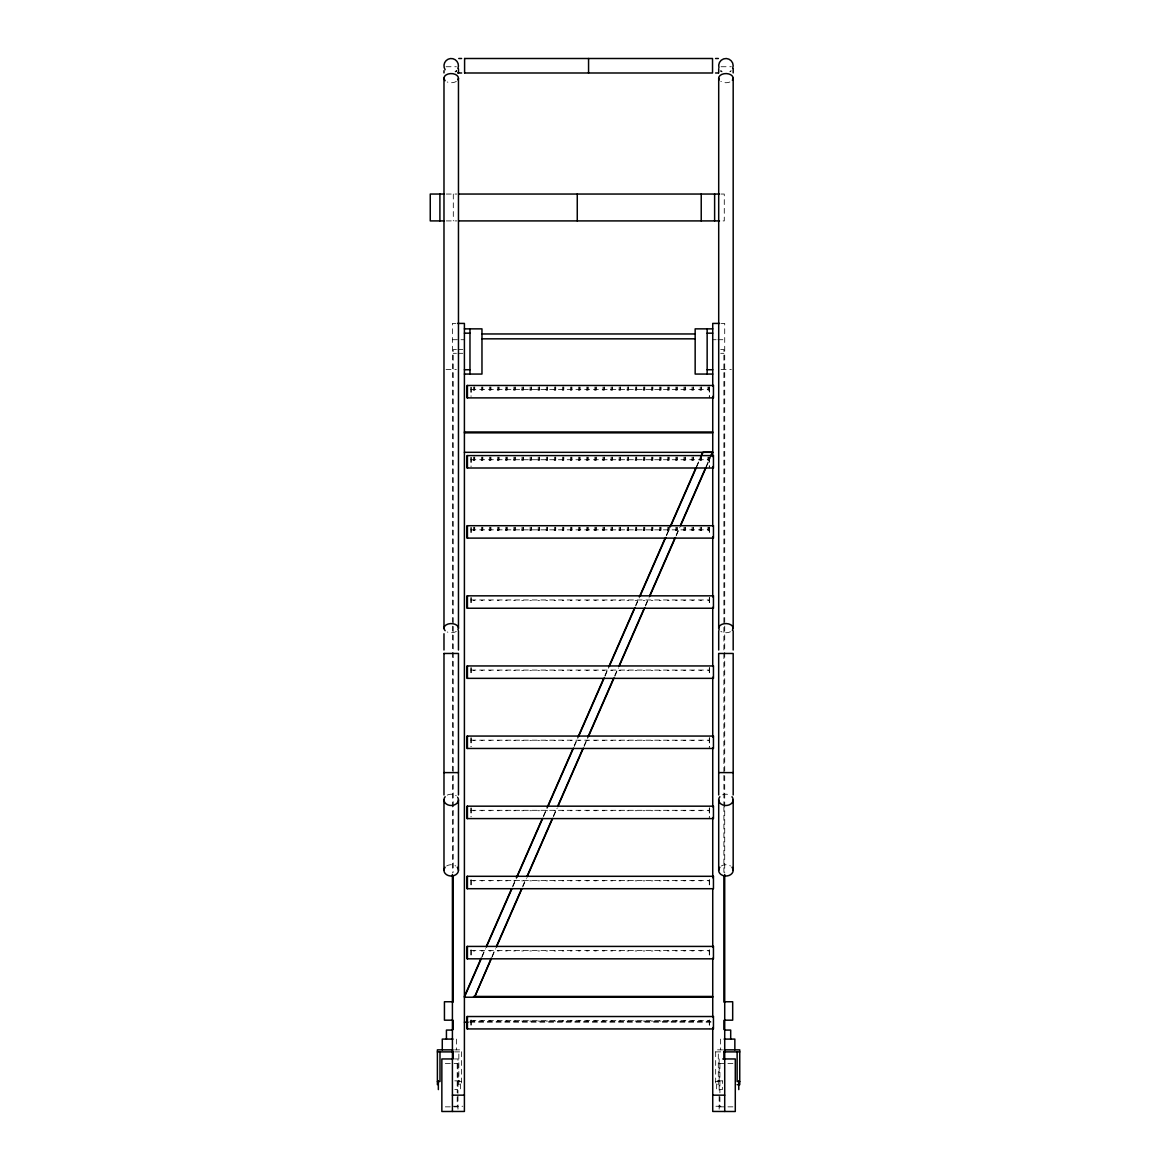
<?xml version="1.0" encoding="UTF-8"?>
<svg xmlns="http://www.w3.org/2000/svg" width="1170" height="1170" viewBox="0 0 1170 1170"><rect width="100%" height="100%" fill="white"/><g stroke="black" fill="none" stroke-linecap="round" stroke-linejoin="round"><path stroke-width="0.75" stroke-dasharray="5 3.75" d="M481.967 956.314L484.892 949.63M512.723 886.114L515.648 879.416M543.465 815.899L546.39 809.201M574.221 745.685L577.146 739.001M604.963 675.47L607.888 668.787M635.719 605.256L638.644 598.572M666.461 535.041L669.401 528.357M696.486 466.494L700.143 458.143M481.967 957.089L485.623 948.738M512.723 886.875L516.379 878.524M543.465 816.675L547.121 808.309M574.221 746.46L577.878 738.094M604.963 676.245L608.634 667.88M635.719 606.031L639.376 597.665M666.461 535.816L670.132 527.451M696.486 467.269L700.874 457.251M492.058 956.314L494.983 949.63M522.756 886.114L525.666 879.416M553.439 815.899L556.364 809.201M584.122 745.685L587.047 739.001M614.82 675.47L617.745 668.787M645.504 605.256L648.429 598.572M676.202 535.041L679.126 528.357M706.153 466.494L709.81 458.143M492.058 957.089L495.714 948.738M522.756 886.875L526.398 878.524M553.439 816.675L557.096 808.309M584.122 746.46L587.779 738.094M614.82 676.245L618.477 667.88M645.504 606.031L649.16 597.665M676.202 535.816L679.843 527.451M706.153 467.269L710.541 457.251M446.048 66.734L456.358 66.734M721.071 66.734L731.323 66.734M446.238 194.044L456.943 194.044M721.056 194.044L724.274 194.044L724.274 220.911L721.056 220.911M446.238 220.911L456.943 220.911M455.832 323.417L452.41 323.417L452.41 624.458M721.29 323.417L724.713 323.417L724.713 624.458M452.41 339.709L459.254 339.709M460.98 339.709L464.402 339.709M712.735 339.709L716.157 339.709M717.868 339.709L724.713 339.709M456.432 349.625L453.243 349.625L453.243 773.662M458.026 349.625L462.808 349.625M720.705 349.625L723.894 349.625L723.894 625.628M453.243 353.311L456.432 353.311M458.026 353.311L462.808 353.311M720.705 353.311L723.894 353.311M446.048 369.398L456.358 369.398M721.071 369.398L731.323 369.398M470.91 389.61L709.547 389.61M709.576 390.019L708.011 390.019L708.011 386.992M470.91 459.722L709.547 459.722M709.576 460.132L708.011 460.132L708.011 457.104M470.91 529.834L709.547 529.834M709.576 530.244L708.011 530.244L708.011 527.231M470.91 599.961L709.547 599.961M473.163 600.371L474.728 600.371M481.265 600.371L482.83 600.371M489.367 600.371L490.932 600.371M497.455 600.371L499.034 600.371M505.557 600.371L507.122 600.371M513.659 600.371L515.224 600.371M521.747 600.371L523.326 600.371M529.849 600.371L531.414 600.371M537.951 600.371L539.516 600.371M546.054 600.371L547.618 600.371M554.141 600.371L555.721 600.371M562.243 600.371L563.808 600.371M570.346 600.371L571.911 600.371M578.433 600.371L580.013 600.371M586.536 600.371L588.101 600.371M594.638 600.371L596.203 600.371M602.726 600.371L604.305 600.371M610.828 600.371L612.393 600.371M618.93 600.371L620.495 600.371M627.032 600.371L628.597 600.371M635.12 600.371L636.699 600.371M643.222 600.371L644.787 600.371M651.324 600.371L652.889 600.371M659.412 600.371L660.991 600.371M667.514 600.371L669.079 600.371M675.616 600.371L677.181 600.371M683.719 600.371L685.284 600.371M691.806 600.371L693.386 600.371M699.909 600.371L701.473 600.371M708.011 600.371L709.576 600.371M470.91 670.074L709.547 670.074M473.163 670.483L474.728 670.483M481.265 670.483L482.83 670.483M489.367 670.483L490.932 670.483M497.455 670.483L499.034 670.483M505.557 670.483L507.122 670.483M513.659 670.483L515.224 670.483M521.747 670.483L523.326 670.483M529.849 670.483L531.414 670.483M537.951 670.483L539.516 670.483M546.054 670.483L547.618 670.483M554.141 670.483L555.721 670.483M562.243 670.483L563.808 670.483M570.346 670.483L571.911 670.483M578.433 670.483L580.013 670.483M586.536 670.483L588.101 670.483M594.638 670.483L596.203 670.483M602.726 670.483L604.305 670.483M610.828 670.483L612.393 670.483M618.93 670.483L620.495 670.483M627.032 670.483L628.597 670.483M635.12 670.483L636.699 670.483M643.222 670.483L644.787 670.483M651.324 670.483L652.889 670.483M659.412 670.483L660.991 670.483M667.514 670.483L669.079 670.483M675.616 670.483L677.181 670.483M683.719 670.483L685.284 670.483M691.806 670.483L693.386 670.483M699.909 670.483L701.473 670.483M708.011 670.483L709.576 670.483M470.91 740.186L709.547 740.186M473.163 740.595L474.728 740.595M481.265 740.595L482.83 740.595M489.367 740.595L490.932 740.595M497.455 740.595L499.034 740.595M505.557 740.595L507.122 740.595M513.659 740.595L515.224 740.595M521.747 740.595L523.326 740.595M529.849 740.595L531.414 740.595M537.951 740.595L539.516 740.595M546.054 740.595L547.618 740.595M554.141 740.595L555.721 740.595M562.243 740.595L563.808 740.595M570.346 740.595L571.911 740.595M578.433 740.595L580.013 740.595M586.536 740.595L588.101 740.595M594.638 740.595L596.203 740.595M602.726 740.595L604.305 740.595M610.828 740.595L612.393 740.595M618.93 740.595L620.495 740.595M627.032 740.595L628.597 740.595M635.12 740.595L636.699 740.595M643.222 740.595L644.787 740.595M651.324 740.595L652.889 740.595M659.412 740.595L660.991 740.595M667.514 740.595L669.079 740.595M675.616 740.595L677.181 740.595M683.719 740.595L685.284 740.595M691.806 740.595L693.386 740.595M699.909 740.595L701.473 740.595M708.011 740.595L709.576 740.595M470.91 810.313L709.547 810.313M473.163 810.708L474.728 810.708M481.265 810.708L482.83 810.708M489.367 810.708L490.932 810.708M497.455 810.708L499.034 810.708M505.557 810.708L507.122 810.708M513.659 810.708L515.224 810.708M521.747 810.708L523.326 810.708M529.849 810.708L531.414 810.708M537.951 810.708L539.516 810.708M546.054 810.708L547.618 810.708M554.141 810.708L555.721 810.708M562.243 810.708L563.808 810.708M570.346 810.708L571.911 810.708M578.433 810.708L580.013 810.708M586.536 810.708L588.101 810.708M594.638 810.708L596.203 810.708M602.726 810.708L604.305 810.708M610.828 810.708L612.393 810.708M618.93 810.708L620.495 810.708M627.032 810.708L628.597 810.708M635.12 810.708L636.699 810.708M643.222 810.708L644.787 810.708M651.324 810.708L652.889 810.708M659.412 810.708L660.991 810.708M667.514 810.708L669.079 810.708M675.616 810.708L677.181 810.708M683.719 810.708L685.284 810.708M691.806 810.708L693.386 810.708M699.909 810.708L701.473 810.708M708.011 810.708L709.576 810.708M470.91 880.425L709.547 880.425M473.163 880.834L474.728 880.834M481.265 880.834L482.83 880.834M489.367 880.834L490.932 880.834M497.455 880.834L499.034 880.834M505.557 880.834L507.122 880.834M513.659 880.834L515.224 880.834M521.747 880.834L523.326 880.834M529.849 880.834L531.414 880.834M537.951 880.834L539.516 880.834M546.054 880.834L547.618 880.834M554.141 880.834L555.721 880.834M562.243 880.834L563.808 880.834M570.346 880.834L571.911 880.834M578.433 880.834L580.013 880.834M586.536 880.834L588.101 880.834M594.638 880.834L596.203 880.834M602.726 880.834L604.305 880.834M610.828 880.834L612.393 880.834M618.93 880.834L620.495 880.834M627.032 880.834L628.597 880.834M635.12 880.834L636.699 880.834M643.222 880.834L644.787 880.834M651.324 880.834L652.889 880.834M659.412 880.834L660.991 880.834M667.514 880.834L669.079 880.834M675.616 880.834L677.181 880.834M683.719 880.834L685.284 880.834M691.806 880.834L693.386 880.834M699.909 880.834L701.473 880.834M708.011 880.834L709.576 880.834M470.91 950.537L709.547 950.537M473.163 950.947L474.728 950.947M481.265 950.947L482.83 950.947M489.367 950.947L490.932 950.947M497.455 950.947L499.034 950.947M505.557 950.947L507.122 950.947M513.659 950.947L515.224 950.947M521.747 950.947L523.326 950.947M529.849 950.947L531.414 950.947M537.951 950.947L539.516 950.947M546.054 950.947L547.618 950.947M554.141 950.947L555.721 950.947M562.243 950.947L563.808 950.947M570.346 950.947L571.911 950.947M578.433 950.947L580.013 950.947M586.536 950.947L588.101 950.947M594.638 950.947L596.203 950.947M602.726 950.947L604.305 950.947M610.828 950.947L612.393 950.947M618.93 950.947L620.495 950.947M627.032 950.947L628.597 950.947M635.12 950.947L636.699 950.947M643.222 950.947L644.787 950.947M651.324 950.947L652.889 950.947M659.412 950.947L660.991 950.947M667.514 950.947L669.079 950.947M675.616 950.947L677.181 950.947M683.719 950.947L685.284 950.947M691.806 950.947L693.386 950.947M699.909 950.947L701.473 950.947M708.011 950.947L709.576 950.947M470.91 1020.649L709.547 1020.649M473.163 1021.059L474.728 1021.059M481.265 1021.059L482.83 1021.059M489.367 1021.059L490.932 1021.059M497.455 1021.059L499.034 1021.059M505.557 1021.059L507.122 1021.059M513.659 1021.059L515.224 1021.059M521.747 1021.059L523.326 1021.059M529.849 1021.059L531.414 1021.059M537.951 1021.059L539.516 1021.059M546.054 1021.059L547.618 1021.059M554.141 1021.059L555.721 1021.059M562.243 1021.059L563.808 1021.059M570.346 1021.059L571.911 1021.059M578.433 1021.059L580.013 1021.059M586.536 1021.059L588.101 1021.059M594.638 1021.059L596.203 1021.059M602.726 1021.059L604.305 1021.059M610.828 1021.059L612.393 1021.059M618.93 1021.059L620.495 1021.059M627.032 1021.059L628.597 1021.059M635.12 1021.059L636.699 1021.059M643.222 1021.059L644.787 1021.059M651.324 1021.059L652.889 1021.059M659.412 1021.059L660.991 1021.059M667.514 1021.059L669.079 1021.059M675.616 1021.059L677.181 1021.059M683.719 1021.059L685.284 1021.059M691.806 1021.059L693.386 1021.059M699.909 1021.059L701.473 1021.059M708.011 1021.059L709.576 1021.059M469.872 1021.425L710.907 1021.425M469.872 1022.2L710.907 1022.2M454.574 1049.856L461.448 1049.856L461.448 1084.678L458.845 1084.678L458.845 1051.889M722.548 1049.856L715.674 1049.856L715.674 1084.678L718.292 1084.678L718.292 1051.889M454.574 1051.889L461.448 1051.889M715.674 1051.889L720.837 1051.889M454.399 1058.952L457.997 1058.952L457.967 1093.321M445.317 1063.603L457.997 1063.603M719.17 1063.603L733.502 1063.603M454.779 1080.846L460.483 1080.846L460.483 1089.592L454.779 1089.606M458.845 1081.533L461.448 1081.533M715.674 1081.533L718.292 1081.533M453.243 1106.25L462.808 1106.25M715.923 1106.25L723.894 1106.25M445.317 1106.849L457.997 1106.849M719.17 1106.849L733.502 1106.849M724.713 626.14L724.713 774.057M724.713 775.754L724.713 872.571M723.894 627.412L723.894 773.662M723.894 775.447L723.894 804.726M723.894 806.525L723.894 872.352M720.559 1039.092L720.559 1049.856M719.916 1063.603L719.916 1092.868M719.916 1096.831L719.916 1106.849M719.155 1058.952L719.155 1093.321M719.155 1096.1L719.155 1109.16M709.576 386.992L709.576 396.118M709.576 457.104L709.576 466.23M709.576 527.231L709.576 534.573M709.576 597.607L709.576 604.685M709.576 667.719L709.576 674.812M709.576 737.831L709.576 746.694M709.576 807.958L709.576 816.806M709.576 879.84L709.576 886.933M709.576 949.952L709.576 957.045M709.576 1020.079L709.576 1027.158M709.298 386.992L709.298 397.888M709.298 457.104L709.298 468M709.298 527.231L709.298 534.573M709.298 597.607L709.298 604.685M709.298 667.719L709.298 674.812M709.298 737.831L709.298 748.464M709.298 807.958L709.298 818.591M709.298 879.84L709.298 888.703M709.298 949.952L709.298 958.815M709.298 1020.079L709.298 1028.927M708.289 386.992L708.289 390.019M708.289 457.104L708.289 460.132M708.289 527.231L708.289 530.244M701.473 386.992L701.473 390.019L699.909 390.019L699.909 386.992M701.473 457.104L701.473 460.132L699.909 460.132L699.909 457.104M701.473 527.231L701.473 530.244L699.909 530.244L699.909 527.231M701.196 386.992L701.196 390.019M701.196 457.104L701.196 460.132M701.196 527.231L701.196 530.244M700.186 386.992L700.186 390.019M700.186 457.104L700.186 460.132M700.186 527.231L700.186 530.244M693.386 386.992L693.386 390.019L691.806 390.019L691.806 386.992M693.386 457.104L693.386 460.132L691.806 460.132L691.806 457.104M693.386 527.231L693.386 530.244L691.806 530.244L691.806 527.231M693.108 386.992L693.108 390.019M693.108 457.104L693.108 460.132M693.108 527.231L693.108 530.244M692.084 386.992L692.084 390.019M692.084 457.104L692.084 460.132M692.084 527.231L692.084 530.244M685.284 386.992L685.284 390.019L683.719 390.019L683.719 386.992M685.284 457.104L685.284 460.132L683.719 460.132L683.719 457.104M685.284 527.231L685.284 530.244L683.719 530.244L683.719 527.231M685.006 386.992L685.006 390.019M685.006 457.104L685.006 460.132M685.006 527.231L685.006 530.244M683.997 386.992L683.997 390.019M683.997 457.104L683.997 460.132M683.997 527.231L683.997 530.244M677.181 386.992L677.181 390.019L675.616 390.019L675.616 386.992M677.181 457.104L677.181 460.132L675.616 460.132L675.616 457.104M677.181 527.231L677.181 530.244L675.616 530.244L675.616 527.231M676.903 386.992L676.903 390.019M676.903 457.104L676.903 460.132M676.903 527.231L676.903 530.244M675.894 386.992L675.894 390.019M675.894 457.104L675.894 460.132M675.894 527.231L675.894 530.244M669.079 386.992L669.079 390.019L667.514 390.019L667.514 386.992M669.079 457.104L669.079 460.132L667.514 460.132L667.514 457.104M669.079 527.231L669.079 530.244L667.514 530.244L667.514 527.231M668.801 386.992L668.801 390.019M668.801 457.104L668.801 460.132M668.801 527.231L668.801 530.244M667.792 386.992L667.792 390.019M667.792 457.104L667.792 460.132M667.792 527.231L667.792 530.244M660.991 386.992L660.991 390.019L659.412 390.019L659.412 386.992M660.991 457.104L660.991 460.132L659.412 460.132L659.412 457.104M660.991 527.231L660.991 530.244L659.412 530.244L659.412 527.231M660.714 386.992L660.714 390.019M660.714 457.104L660.714 460.132M660.714 527.231L660.714 530.244M659.704 386.992L659.704 390.019M659.704 457.104L659.704 460.132M659.704 527.231L659.704 530.244M652.889 386.992L652.889 390.019L651.324 390.019L651.324 386.992M652.889 457.104L652.889 460.132L651.324 460.132L651.324 457.104M652.889 527.231L652.889 530.244L651.324 530.244L651.324 527.231M652.611 386.992L652.611 390.019M652.611 457.104L652.611 460.132M652.611 527.231L652.611 530.244M651.602 386.992L651.602 390.019M651.602 457.104L651.602 460.132M651.602 527.231L651.602 530.244M644.787 386.992L644.787 390.019L643.222 390.019L643.222 386.992M644.787 457.104L644.787 460.132L643.222 460.132L643.222 457.104M644.787 527.231L644.787 530.244L643.222 530.244L643.222 527.231M644.509 386.992L644.509 390.019M644.509 457.104L644.509 460.132M644.509 527.231L644.509 530.244M643.5 386.992L643.5 390.019M643.5 457.104L643.5 460.132M643.5 527.231L643.5 530.244M636.699 386.992L636.699 390.019L635.12 390.019L635.12 386.992M636.699 457.104L636.699 460.132L635.12 460.132L635.12 457.104M636.699 527.231L636.699 530.244L635.12 530.244L635.12 527.231M636.422 386.992L636.422 390.019M636.422 457.104L636.422 460.132M636.422 527.231L636.422 530.244M635.398 386.992L635.398 390.019M635.398 457.104L635.398 460.132M635.398 527.231L635.398 530.244M628.597 386.992L628.597 390.019L627.032 390.019L627.032 386.992M628.597 457.104L628.597 460.132L627.032 460.132L627.032 457.104M628.597 527.231L628.597 530.244L627.032 530.244L627.032 527.231M628.319 386.992L628.319 390.019M628.319 457.104L628.319 460.132M628.319 527.231L628.319 530.244M627.31 386.992L627.31 390.019M627.31 457.104L627.31 460.132M627.31 527.231L627.31 530.244M620.495 386.992L620.495 390.019L618.93 390.019L618.93 386.992M620.495 457.104L620.495 460.132L618.93 460.132L618.93 457.104M620.495 527.231L620.495 530.244L618.93 530.244L618.93 527.231M620.217 386.992L620.217 390.019M620.217 457.104L620.217 460.132M620.217 527.231L620.217 530.244M619.208 386.992L619.208 390.019M619.208 457.104L619.208 460.132M619.208 527.231L619.208 530.244M612.393 386.992L612.393 390.019L610.828 390.019L610.828 386.992M612.393 457.104L612.393 460.132L610.828 460.132L610.828 457.104M612.393 527.231L612.393 530.244L610.828 530.244L610.828 527.231M612.115 386.992L612.115 390.019M612.115 457.104L612.115 460.132M612.115 527.231L612.115 530.244M611.106 386.992L611.106 390.019M611.106 457.104L611.106 460.132M611.106 527.231L611.106 530.244M604.305 386.992L604.305 390.019L602.726 390.019L602.726 386.992M604.305 457.104L604.305 460.132L602.726 460.132L602.726 457.104M604.305 527.231L604.305 530.244L602.726 530.244L602.726 527.231M604.027 386.992L604.027 390.019M604.027 457.104L604.027 460.132M604.027 527.231L604.027 530.244M603.018 386.992L603.018 390.019M603.018 457.104L603.018 460.132M603.018 527.231L603.018 530.244M596.203 386.992L596.203 390.019L594.638 390.019L594.638 386.992M596.203 457.104L596.203 460.132L594.638 460.132L594.638 457.104M596.203 527.231L596.203 530.244L594.638 530.244L594.638 527.231M595.925 386.992L595.925 390.019M595.925 457.104L595.925 460.132M595.925 527.231L595.925 530.244M594.916 386.992L594.916 390.019M594.916 457.104L594.916 460.132M594.916 527.231L594.916 530.244M588.101 386.992L588.101 390.019L586.536 390.019L586.536 386.992M588.101 457.104L588.101 460.132L586.536 460.132L586.536 457.104M588.101 527.231L588.101 530.244L586.536 530.244L586.536 527.231M587.823 386.992L587.823 390.019M587.823 457.104L587.823 460.132M587.823 527.231L587.823 530.244M586.813 386.992L586.813 390.019M586.813 457.104L586.813 460.132M586.813 527.231L586.813 530.244M580.013 386.992L580.013 390.019L578.433 390.019L578.433 386.992M580.013 457.104L580.013 460.132L578.433 460.132L578.433 457.104M580.013 527.231L580.013 530.244L578.433 530.244L578.433 527.231M579.735 386.992L579.735 390.019M579.735 457.104L579.735 460.132M579.735 527.231L579.735 530.244M578.711 386.992L578.711 390.019M578.711 457.104L578.711 460.132M578.711 527.231L578.711 530.244M571.911 386.992L571.911 390.019L570.346 390.019L570.346 386.992M571.911 457.104L571.911 460.132L570.346 460.132L570.346 457.104M571.911 527.231L571.911 530.244L570.346 530.244L570.346 527.231M571.633 386.992L571.633 390.019M571.633 457.104L571.633 460.132M571.633 527.231L571.633 530.244M570.624 386.992L570.624 390.019M570.624 457.104L570.624 460.132M570.624 527.231L570.624 530.244M563.808 386.992L563.808 390.019L562.243 390.019L562.243 386.992M563.808 457.104L563.808 460.132L562.243 460.132L562.243 457.104M563.808 527.231L563.808 530.244L562.243 530.244L562.243 527.231M563.53 386.992L563.53 390.019M563.53 457.104L563.53 460.132M563.53 527.231L563.53 530.244M562.521 386.992L562.521 390.019M562.521 457.104L562.521 460.132M562.521 527.231L562.521 530.244M555.721 386.992L555.721 390.019L554.141 390.019L554.141 386.992M555.721 457.104L555.721 460.132L554.141 460.132L554.141 457.104M555.721 527.231L555.721 530.244L554.141 530.244L554.141 527.231M555.428 386.992L555.428 390.019M555.428 457.104L555.428 460.132M555.428 527.231L555.428 530.244M554.419 386.992L554.419 390.019M554.419 457.104L554.419 460.132M554.419 527.231L554.419 530.244M547.618 386.992L547.618 390.019L546.054 390.019L546.054 386.992M547.618 457.104L547.618 460.132L546.054 460.132L546.054 457.104M547.618 527.231L547.618 530.244L546.054 530.244L546.054 527.231M547.341 386.992L547.341 390.019M547.341 457.104L547.341 460.132M547.341 527.231L547.341 530.244M546.332 386.992L546.332 390.019M546.332 457.104L546.332 460.132M546.332 527.231L546.332 530.244M539.516 386.992L539.516 390.019L537.951 390.019L537.951 386.992M539.516 457.104L539.516 460.132L537.951 460.132L537.951 457.104M539.516 527.231L539.516 530.244L537.951 530.244L537.951 527.231M539.238 386.992L539.238 390.019M539.238 457.104L539.238 460.132M539.238 527.231L539.238 530.244M538.229 386.992L538.229 390.019M538.229 457.104L538.229 460.132M538.229 527.231L538.229 530.244M531.414 386.992L531.414 390.019L529.849 390.019L529.849 386.992M531.414 457.104L531.414 460.132L529.849 460.132L529.849 457.104M531.414 527.231L531.414 530.244L529.849 530.244L529.849 527.231M531.136 386.992L531.136 390.019M531.136 457.104L531.136 460.132M531.136 527.231L531.136 530.244M530.127 386.992L530.127 390.019M530.127 457.104L530.127 460.132M530.127 527.231L530.127 530.244M523.326 386.992L523.326 390.019L521.747 390.019L521.747 386.992M523.326 457.104L523.326 460.132L521.747 460.132L521.747 457.104M523.326 527.231L523.326 530.244L521.747 530.244L521.747 527.231M523.048 386.992L523.048 390.019M523.048 457.104L523.048 460.132M523.048 527.231L523.048 530.244M522.025 386.992L522.025 390.019M522.025 457.104L522.025 460.132M522.025 527.231L522.025 530.244M515.224 386.992L515.224 390.019L513.659 390.019L513.659 386.992M515.224 457.104L515.224 460.132L513.659 460.132L513.659 457.104M515.224 527.231L515.224 530.244L513.659 530.244L513.659 527.231M514.946 386.992L514.946 390.019M514.946 457.104L514.946 460.132M514.946 527.231L514.946 530.244M513.937 386.992L513.937 390.019M513.937 457.104L513.937 460.132M513.937 527.231L513.937 530.244M507.122 386.992L507.122 390.019L505.557 390.019L505.557 386.992M507.122 457.104L507.122 460.132L505.557 460.132L505.557 457.104M507.122 527.231L507.122 530.244L505.557 530.244L505.557 527.231M506.844 386.992L506.844 390.019M506.844 457.104L506.844 460.132M506.844 527.231L506.844 530.244M505.835 386.992L505.835 390.019M505.835 457.104L505.835 460.132M505.835 527.231L505.835 530.244M499.034 386.992L499.034 390.019L497.455 390.019L497.455 386.992M499.034 457.104L499.034 460.132L497.455 460.132L497.455 457.104M499.034 527.231L499.034 530.244L497.455 530.244L497.455 527.231M498.742 386.992L498.742 390.019M498.742 457.104L498.742 460.132M498.742 527.231L498.742 530.244M497.733 386.992L497.733 390.019M497.733 457.104L497.733 460.132M497.733 527.231L497.733 530.244M490.932 386.992L490.932 390.019L489.367 390.019L489.367 386.992M490.932 457.104L490.932 460.132L489.367 460.132L489.367 457.104M490.932 527.231L490.932 530.244L489.367 530.244L489.367 527.231M490.654 386.992L490.654 390.019M490.654 457.104L490.654 460.132M490.654 527.231L490.654 530.244M489.645 386.992L489.645 390.019M489.645 457.104L489.645 460.132M489.645 527.231L489.645 530.244M482.83 386.992L482.83 390.019L481.265 390.019L481.265 386.992M482.83 457.104L482.83 460.132L481.265 460.132L481.265 457.104M482.83 527.231L482.83 530.244L481.265 530.244L481.265 527.231M482.552 386.992L482.552 390.019M482.552 457.104L482.552 460.132M482.552 527.231L482.552 530.244M481.543 386.992L481.543 390.019M481.543 457.104L481.543 460.132M481.543 527.231L481.543 530.244M474.728 386.992L474.728 390.019L473.163 390.019L473.163 386.992M474.728 457.104L474.728 460.132L473.163 460.132L473.163 457.104M474.728 527.231L474.728 530.244L473.163 530.244L473.163 527.231M474.45 386.992L474.45 390.019M474.45 457.104L474.45 460.132M474.45 527.231L474.45 530.244M473.44 386.992L473.44 390.019M473.44 457.104L473.44 460.132M473.44 527.231L473.44 530.244M471.188 387.255L471.188 396.118M471.188 457.368L471.188 466.23M471.188 527.48L471.188 534.573M471.188 597.607L471.188 604.685M471.188 667.719L471.188 674.812M471.188 737.831L471.188 746.694M471.188 807.958L471.188 816.806M471.188 879.84L471.188 886.933M471.188 949.952L471.188 957.045M471.188 1020.079L471.188 1027.158M470.91 387.255L470.91 396.118M470.91 457.368L470.91 466.23M470.91 527.48L470.91 534.573M470.91 597.607L470.91 604.685M470.91 667.719L470.91 674.812M470.91 737.831L470.91 746.694M470.91 807.958L470.91 816.806M470.91 879.84L470.91 886.933M470.91 949.952L470.91 957.045M470.91 1020.079L470.91 1027.158M457.967 1096.1L457.967 1109.16M457.207 1063.603L457.207 1092.868M457.207 1096.831L457.207 1106.849M456.563 1039.092L456.563 1049.856M453.302 194.044L453.302 220.911M453.243 775.447L453.243 872.352M452.41 626.14L452.41 774.057M452.41 775.754L452.41 872.571M722.592 794.825A7.254 5.66 0 0 1 729.89 795.103M721.363 865.975A7.254 5.66 0 0 1 730.49 865.975M730.49 631.727A7.254 4.592 0 0 1 720.793 631.405M729.89 82.002A7.254 4.592 0 0 1 720.793 81.403M447.233 795.103A7.254 5.66 0 0 1 456.329 795.849M446.633 865.975A7.254 5.66 0 0 1 455.773 865.975M456.329 631.405A7.254 4.592 0 0 1 447.233 632.005M456.329 81.403A7.254 4.592 0 0 1 447.233 82.002M731.06 70.873L729.904 71.809A7.254 7.254 0 0 0 731.045 70.873M456.344 70.873L455.218 71.809A7.254 7.254 0 0 0 456.329 70.873M456.402 70.873L455.188 71.809L456.402 70.873M722.358 1080.846L716.654 1080.846L716.654 1089.592L722.358 1089.606L722.358 1080.861M721.963 71.809L720.764 70.873A7.254 7.254 0 0 0 721.963 71.809L720.822 70.873L721.934 71.809"/><path stroke-width="1.5" d="M464.402 996.445L481.236 957.996M486.369 946.296L511.261 889.449M516.379 877.749L542.003 819.234M547.121 807.534L572.759 749.019M577.878 737.319L603.501 678.805M608.634 667.105L634.257 608.605M639.376 596.89L664.999 538.39M670.132 526.69L695.755 468.175M700.874 456.475L702.336 453.126M481.236 958.771L464.402 997.22L712.735 997.22M486.369 947.056L511.992 888.556M517.111 876.856L542.734 818.342M547.867 806.642L573.49 748.127M578.609 736.427L604.232 677.913M609.365 666.213L634.988 607.698M640.107 595.998L665.73 537.483M670.863 525.783L696.486 467.269M701.605 455.569L703.068 452.234L712.735 452.234L711.272 455.569M491.327 957.996L474.523 997.22L491.327 958.771M496.446 946.296L521.293 889.449M527.129 876.081L551.977 819.234M557.827 805.867L582.66 749.019M587.779 737.319L613.358 678.805M619.208 665.438L644.041 608.605M649.891 595.223L674.739 538.39M680.574 525.008L705.422 468.175M710.541 456.475L712.003 453.126M496.446 947.056L522.025 888.556M527.129 876.856L552.708 818.342M557.827 806.642L583.391 748.127M588.51 736.427L614.089 677.913M619.208 666.213L644.772 607.698M649.891 595.998L675.47 537.483M680.574 525.783L706.153 467.269M458.757 58.5L461.623 58.5M464.622 58.5L712.53 58.5L712.53 72.993L464.622 72.993M715.543 58.5L718.395 58.5M457.572 72.993L461.623 72.993M715.543 72.993L718.395 72.993M444.147 194.044L430.253 194.044L430.253 220.911L444.147 220.911M458.772 194.044L719.448 194.044M458.772 220.911L719.448 220.911M457.543 323.417L464.402 323.417L464.402 1111.456L441.85 1111.5L441.85 1058.952L452.615 1058.952M719.579 323.417L712.735 323.417L712.735 386.217M464.402 328.858L481.967 328.858L481.967 374.064L464.402 374.064M712.735 328.858L695.155 328.858L695.155 374.064L712.735 374.064M464.402 333.172L469.974 333.172M707.148 333.172L712.735 333.172M481.967 333.962L695.155 333.962M481.967 338.832L695.155 338.832M464.402 369.735L469.974 369.735M707.148 369.735L712.735 369.735M464.402 431.979L712.735 431.979M464.402 432.841L712.735 432.841M464.402 452.322L712.735 452.322M443.956 653.46L458.45 653.46L458.464 794.971M443.956 772.609L458.45 772.609M718.672 772.609L733.18 772.609M473.528 996.445L712.735 996.445M452.41 1001.754L444.439 1001.754L444.439 1020.181L452.41 1020.181M724.713 1001.754L732.683 1001.754L732.683 1020.181L724.713 1020.181M464.402 1022.2L468.044 1022.2M452.41 1030.068L446.428 1030.068L446.428 1039.092M724.713 1030.068L730.694 1030.068L730.694 1039.092M452.995 1039.092L442.275 1039.092L442.275 1049.856M724.142 1039.092L734.848 1039.092L734.848 1049.856M452.995 1049.856L437.39 1049.856L437.39 1084.678M724.142 1049.856L739.747 1049.856L739.747 1084.678L737.129 1084.678M437.39 1051.889L452.863 1051.889M724.274 1051.889L739.747 1051.889M722.753 1058.952L735.301 1058.952L735.286 1111.5L712.735 1111.456L712.735 1027.523M437.39 1081.533L439.993 1081.533L439.993 1051.889M739.747 1081.533L737.129 1081.533L737.129 1051.889M452.41 1095.164L464.402 1095.164M712.735 1095.164L724.713 1095.164M738.767 1080.861L738.767 1089.592M733.18 68.854L733.18 72.92M733.18 78.156L733.18 628.158M733.18 630.864L733.18 650.008M733.18 794.971L733.18 653.46L718.672 653.46L718.702 794.971M733.18 799.841L733.18 870.363M724.713 874.399L724.713 1111.456M723.894 875.964L723.894 1002.12M723.894 1020.342L723.894 1029.527M723.894 1051.42L723.894 1058.762M718.702 68.854L718.702 72.92M718.702 78.156L718.702 628.158M718.702 630.864L718.702 650.008M718.702 799.841L718.702 870.363M714.621 194.044L714.621 220.911M712.735 396.396L712.735 456.607M712.735 466.581L712.735 525.93M712.735 536.752L712.735 596.949M712.735 607.303L712.735 666.417M712.735 677.225L712.735 737.115M712.735 748.039L712.735 806.905M712.735 817.523L712.735 877.793M712.735 888.761L712.735 947.378M712.735 958.201L712.735 1016.847M707.148 328.858L707.148 374.064M701.225 194.044L701.225 220.911M588.568 58.5L588.568 72.993M577.263 194.044L577.263 220.911M469.974 328.858L469.974 374.064M467.43 385.486L467.43 397.888M467.43 455.598L467.43 468M467.43 525.71L467.43 538.112M467.43 595.837L467.43 608.239M467.43 665.949L467.43 678.351M467.43 736.062L467.43 748.464M467.43 806.174L467.43 818.591M467.43 876.301L467.43 888.703M467.43 946.413L467.43 958.815M467.43 1016.525L467.43 1028.927M464.592 58.5L464.592 72.993M458.464 68.854L458.464 72.92M458.464 78.156L458.464 628.158M458.464 630.864L458.464 650.008M458.464 799.841L458.464 870.363M453.243 875.964L453.243 1002.12M453.243 1020.342L453.243 1029.527M453.243 1051.42L453.243 1058.762M452.41 874.399L452.41 1111.456M443.986 70.712L443.986 72.92M443.986 78.156L443.986 628.158M443.986 633.745L443.986 650.008M443.986 653.46L443.986 794.971M443.986 799.841L443.986 870.363M439.905 194.044L439.905 220.911M438.355 1080.861L438.355 1089.592M731.996 796.741A7.254 5.66 0 0 1 730.68 804.112A7.254 5.66 0 0 1 721.159 804.112A7.254 5.66 0 0 1 719.857 796.741M731.996 867.262A7.254 5.66 0 0 1 730.68 874.633A7.254 5.66 0 0 1 721.159 874.633A7.254 5.66 0 0 1 719.857 867.262M719.184 629.855A7.254 4.592 0 0 1 726.292 623.581A7.254 4.592 0 0 1 732.361 630.264M719.184 79.838A7.254 4.592 0 0 1 726.292 73.578A7.254 4.592 0 0 1 732.361 80.262M718.95 67.743A7.254 7.254 0 0 1 726.278 58.515A7.254 7.254 0 0 1 732.669 68.416M457.645 797.238A7.254 5.66 0 0 1 455.583 804.346A7.254 5.66 0 0 1 446.253 803.98A7.254 5.66 0 0 1 445.141 796.741M457.265 867.262A7.254 5.66 0 0 1 455.964 874.633A7.254 5.66 0 0 1 446.443 874.633A7.254 5.66 0 0 1 445.141 867.262M445.141 630.674A7.254 4.592 0 0 1 450.479 623.595A7.254 4.592 0 0 1 457.938 629.855M445.141 80.671A7.254 4.592 0 0 1 450.479 73.593A7.254 4.592 0 0 1 457.938 79.838M445.141 69.717A7.254 7.254 0 0 1 450.479 58.544A7.254 7.254 0 0 1 457.938 68.416M713.451 385.486L467.035 385.486L467.035 397.888L713.451 397.888L713.451 385.486M713.451 455.598L467.035 455.598L467.035 468L713.451 468L713.451 455.598M713.451 525.71L467.035 525.71L467.035 538.112L713.451 538.112L713.451 525.71M713.451 595.837L467.035 595.837L467.035 608.239L713.451 608.239L713.451 595.837M713.451 665.949L467.035 665.949L467.035 678.351L713.451 678.351L713.451 665.949M713.451 736.062L467.035 736.062L467.035 748.464L713.451 748.464L713.451 736.062M713.451 806.174L467.035 806.174L467.035 818.591L713.451 818.591L713.451 806.174M713.451 876.301L467.035 876.301L467.035 888.703L713.451 888.703L713.451 876.301M713.451 946.413L467.035 946.413L467.035 958.815L713.451 958.815L713.451 946.413M713.451 1016.525L467.035 1016.525L467.035 1028.927L713.451 1028.927L713.451 1016.525"/></g></svg>
